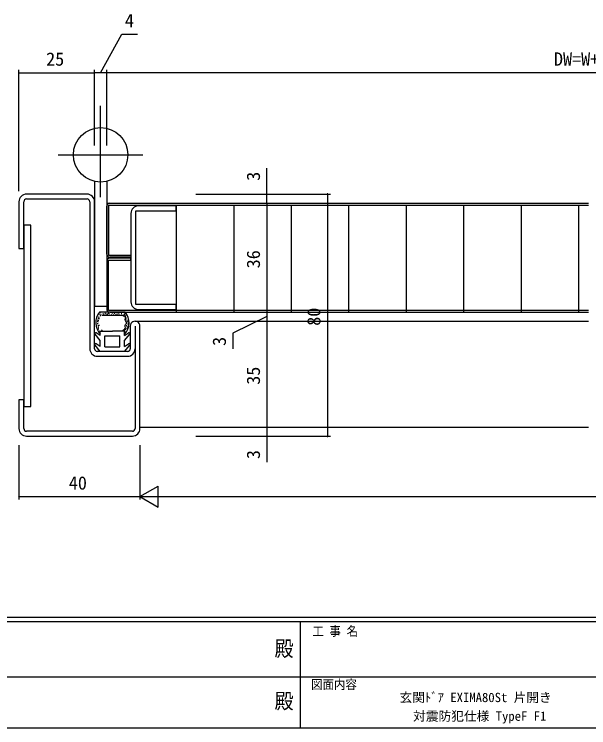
# Model space of a CAD drawing. Units: millimetres, scale not verified. Extents: x -1037 to 397, y -282 to 282.
# Drawn here: x -103.3 to 86.6, y -282.1 to -46.2 of the extents above; entities that cross this region are included whole.
import ezdxf
from ezdxf.enums import TextEntityAlignment as Align

# ---------------------------------------------------------------- set-up
doc = ezdxf.new("R2010")
doc.units = ezdxf.units.MM
doc.header["$LTSCALE"] = 2
for name, color, linetype in [('0-1_USER1', 3, 'Continuous'), ('0-2_YKK_11', 7, 'Continuous'), ('0-3_YKK_12', 2, 'Continuous'), ('0-4_YKK_13', 4, 'Continuous'), ('0-6_YKK_D', 6, 'Continuous'), ('0-7_YKK_ZWAK', 7, 'Continuous')]:
    doc.layers.add(name, color=color, linetype=linetype)
doc.styles.add('ＭＳ ゴシック', font='')
doc.styles.get('ＭＳ ゴシック').set_extended_font_data('MS Gothic')

msp = doc.modelspace()

# ---------------------------------------------------------------- linework, layer by layer
at = {"layer": '0-2_YKK_11'}
for p, q in [((-79.272, -105.7), (-99.272, -105.7)), ((-99.272, -107.3), (-79.272, -107.3)), ((-78.372, -108.2), (-78.372, -156.8)), ((-76.772, -156.8), (-76.772, -108.2)), ((-64.772, -112.1), (-64.772, -141.3)), ((-64.972, -149.3), (-64.972, -156.8)), ((-63.372, -149.3), (-63.372, -183.2)), ((-61.772, -183.2), (-61.772, -149.3)), ((-65.872, -157.7), (-75.872, -157.7)), ((-75.872, -159.3), (-65.872, -159.3)), ((-64.272, -184.1), (-99.272, -184.1)), ((-99.272, -185.7), (-64.272, -185.7))]:
    msp.add_line(p, q, dxfattribs=at)
for points in [[(-101.772, -108.2), (-101.772, -123.7), (-100.172, -123.7), (-100.172, -108.2)], [(-63.172, -142.2), (-63.172, -111.2), (-49.772, -111.2), (-49.772, -109.6), (-62.272, -109.6)], [(-62.272, -143.8), (-49.772, -143.8), (-49.772, -142.2), (-63.172, -142.2)], [(-100.172, -183.2), (-100.172, -173.7), (-101.772, -173.7), (-101.772, -183.2)]]:
    msp.add_lwpolyline(points, dxfattribs=at)
for centre, radius, start, end in [((-99.272, -108.2), 2.5, 89.99998, 180.00002), ((-79.272, -108.2), 2.5, 0, 90.00033), ((-99.272, -108.2), 0.9, 89.99998, 180.00002), ((-79.272, -108.2), 0.9, 0, 89.99998), ((-62.272, -112.1), 2.5, 90.00001, 179.99999), ((-62.272, -141.3), 2.5, 180.00001, 269.99999), ((-63.372, -149.3), 1.6, 0, 180.00054), ((-75.872, -156.8), 2.5, 180.00002, 270), ((-75.872, -156.8), 0.9, 180.00002, 270), ((-65.872, -156.8), 0.9, 270, 359.99901), ((-65.872, -156.8), 2.5, 270, 0), ((-99.272, -183.2), 2.5, 180.00002, 270), ((-99.272, -183.2), 0.9, 180.00002, 270), ((-64.272, -183.2), 0.9, 270, 0), ((-64.272, -183.2), 2.5, 270, 0)]:
    msp.add_arc(centre, radius, start, end, dxfattribs=at)
at = {"layer": '0-3_YKK_12'}
for p, q in [((-72.772, -108.7), (-71.772, -108.7)), ((-63.372, -147.7), (86.528, -147.7)), ((-61.772, -182.7), (86.528, -182.7))]:
    msp.add_line(p, q, dxfattribs=at)
at = {"layer": '0-4_YKK_13'}
for p, q in [((-74.772, -106.7), (-74.772, -76.563)), ((-88.772, -92.7), (-60.772, -92.7)), ((-76.772, -101.475), (-76.772, -142.7)), ((-72.772, -101.475), (-72.772, -142.7)), ((-72.772, -125.5), (-72.772, -109.7)), ((-72.172, -109.3), (86.528, -109.3)), ((-71.772, -108.7), (86.528, -108.7)), ((-49.772, -109.3), (-49.772, -144.7)), ((-30.772, -109.3), (-30.772, -144.7)), ((-11.772, -109.3), (-11.772, -144.7)), ((7.228, -109.3), (7.228, -144.7)), ((26.228, -109.3), (26.228, -144.7)), ((45.228, -109.3), (45.228, -144.7)), ((64.228, -109.3), (64.228, -144.7)), ((83.228, -109.3), (83.228, -144.7)), ((-72.772, -127.9), (-72.772, -143.7)), ((-76.772, -142.7), (-73.772, -142.7)), ((-75.772, -142.7), (-72.772, -142.7)), ((-75.439, -146.225), (-75.239, -146.225)), ((-66.629, -144.7), (-75.115, -144.7)), ((-75.105, -145.485), (-74.905, -145.485)), ((-74.914, -145.783), (-74.714, -145.783)), ((-74.854, -144.853), (-74.654, -144.853)), ((-74.759, -145.402), (-74.559, -145.402)), ((-74.391, -145.7), (-67.353, -145.7)), ((-74.079, -145.198), (-73.879, -145.198)), ((-73.793, -145.484), (-73.593, -145.484)), ((-73.346, -145.001), (-73.146, -145.001)), ((-73.078, -145.269), (-72.878, -145.269)), ((-72.631, -145.287), (-72.431, -145.287)), ((-72.274, -145.055), (-72.074, -145.055)), ((-72.172, -144.1), (86.528, -144.1)), ((-72.006, -145.198), (-71.806, -145.198)), ((-71.772, -144.7), (86.528, -144.7)), ((-71.344, -145.43), (-71.144, -145.43)), ((-71.005, -145.019), (-70.805, -145.019)), ((-70.558, -145.43), (-70.358, -145.43)), ((-70.272, -145.091), (-70.072, -145.091)), ((-69.879, -145.377), (-69.679, -145.377)), ((-69.45, -145.234), (-69.25, -145.234)), ((-68.86, -145.18), (-68.66, -145.18)), ((-68.788, -145.573), (-68.588, -145.573)), ((-67.948, -145.108), (-67.748, -145.108)), ((-67.268, -144.734), (-67.068, -144.734)), ((-67.144, -145.394), (-66.944, -145.394)), ((-67.077, -145.843), (-66.877, -145.843)), ((-66.958, -145.497), (-66.758, -145.497)), ((-66.838, -144.996), (-66.638, -144.996)), ((-66.671, -146.082), (-66.471, -146.082)), ((-66.54, -145.605), (-66.34, -145.605)), ((-75.964, -148.456), (-75.764, -148.456)), ((-75.952, -147.692), (-75.752, -147.692)), ((-75.821, -147.298), (-75.621, -147.298)), ((-75.785, -148.479), (-75.585, -148.479)), ((-75.749, -147.883), (-75.549, -147.883)), ((-75.654, -146.702), (-75.454, -146.702)), ((-75.546, -147.43), (-75.346, -147.43)), ((-75.415, -146.929), (-75.215, -146.929)), ((-75.379, -146.69), (-75.179, -146.69)), ((-66.48, -147), (-66.28, -147)), ((-66.266, -146.618), (-66.066, -146.618)), ((-66.063, -147.334), (-65.863, -147.334)), ((-66.039, -147.752), (-65.839, -147.752)), ((-65.908, -148.575), (-65.708, -148.575)), ((-65.741, -147.895), (-65.541, -147.895)), ((-65.705, -148.432), (-65.505, -148.432)), ((-76.155, -149.088), (-75.955, -149.088)), ((-75.623, -149.503), (-75.423, -149.503)), ((-75.618, -149.171), (-75.418, -149.171)), ((-75.576, -149.925), (-75.376, -149.925)), ((-75.517, -150.312), (-75.317, -150.312)), ((-75.391, -149.004), (-75.191, -149.004)), ((-75.189, -150.934), (-74.989, -150.934)), ((-66.943, -150.664), (-66.743, -150.664)), ((-66.65, -150.336), (-66.45, -150.336)), ((-66.313, -149.076), (-66.113, -149.076)), ((-66.169, -150.16), (-65.969, -150.16)), ((-66.11, -149.597), (-65.91, -149.597)), ((-65.753, -149.183), (-65.553, -149.183)), ((-74.872, -154.1), (-76.616, -152.021)), ((-74.872, -152.481), (-76.22, -151.579)), ((-74.872, -151), (-70.872, -151)), ((-74.872, -152.481), (-74.872, -151)), ((-73.372, -152.5), (-68.372, -152.5)), ((-73.372, -156.2), (-73.372, -152.5)), ((-66.872, -151), (-70.872, -151)), ((-66.872, -152.481), (-66.872, -151)), ((-66.872, -152.481), (-65.524, -151.579)), ((-66.872, -154.1), (-65.128, -152.021)), ((-66.591, -151.04), (-66.391, -151.04)), ((-74.872, -157.7), (-76.616, -155.621)), ((-74.872, -156.081), (-76.22, -155.179)), ((-74.872, -156.081), (-74.872, -154.1)), ((-66.872, -156.081), (-66.872, -154.1)), ((-66.872, -156.081), (-65.524, -155.179)), ((-66.872, -157.7), (-65.128, -155.621)), ((-66.872, -157.7), (-74.872, -157.7))]:
    msp.add_line(p, q, dxfattribs=at)
for points in [[(-72.172, -109.3), (-72.172, -125.9), (-64.772, -125.9)], [(-64.772, -125.9), (-64.772, -126.5), (-71.772, -126.5)], [(-64.772, -127.5), (-64.772, -126.9), (-71.772, -126.9)], [(-72.172, -144.1), (-72.172, -127.5), (-64.772, -127.5)], [(-67.297, -150.589), (-66.903, -150.398), (-66.612, -150.17), (-66.525, -149.872), (-66.611, -149.506), (-66.668, -149.121), (-66.517, -148.768), (-66.27, -148.45), (-66.178, -148.15), (-66.356, -147.849), (-66.596, -147.521), (-66.654, -147.146), (-66.549, -146.752), (-66.524, -146.416), (-66.76, -146.188), (-67.114, -145.987), (-67.353, -145.7)], [(-73.372, -156.2), (-68.372, -156.2), (-68.372, -152.5)]]:
    msp.add_lwpolyline(points, dxfattribs=at)
msp.add_lwpolyline([(-100.172, -115.95), (-100.172, -175.95), (-97.872, -175.95), (-97.872, -115.95)], close=True, dxfattribs=at)
msp.add_circle((-74.772, -92.7), 9, dxfattribs=at)
for centre, radius, start, end in [((-71.772, -109.7), 1, 90, 180), ((-71.772, -125.5), 1, 180, 270), ((-71.772, -127.9), 1, 90, 180), ((-71.772, -143.7), 1, 180, 270), ((-70.872, -148.2), 5.5, 140.48036, 223.34175), ((-70.872, -148.2), 5.5, 316.65824, 39.51963), ((-70.872, -148.2), 4.3, 213.7499, 220.62928), ((-70.872, -148.2), 4.3, 319.37051, 326.2499), ((-76.386, -151.829), 0.3, 56.21114, 220.00244), ((-65.358, -151.829), 0.3, 319.99756, 123.78886), ((-76.386, -155.429), 0.3, 56.21114, 220.00244), ((-65.358, -155.429), 0.3, 319.99756, 123.78886)]:
    msp.add_arc(centre, radius, start, end, dxfattribs=at)
at = {"layer": '0-6_YKK_D'}
for p, q in [((-101.772, -104.7), (-101.772, -64.556)), ((-101.772, -65.556), (-76.772, -65.556)), ((-76.772, -82.925), (-76.772, -64.556)), ((-76.772, -89.625), (-76.772, -64.556)), ((-72.772, -65.556), (-76.772, -65.556)), ((-72.772, -80.925), (-72.772, -64.556)), ((-72.772, -89.625), (-72.772, -64.556)), ((249.228, -65.556), (-72.772, -65.556)), ((-43.273, -105.7), (-18.772, -105.7)), ((-38.627, -105.7), (1.228, -105.7)), ((0.228, -105.7), (0.228, -185.7)), ((-43.273, -108.7), (-18.772, -108.7)), ((-43.273, -108.7), (-18.772, -108.7)), ((-19.772, -108.7), (-19.772, -144.7)), ((-43.273, -144.7), (-18.772, -144.7)), ((-43.273, -144.7), (-18.772, -144.7)), ((-19.772, -144.7), (-19.772, -147.7)), ((-43.273, -147.7), (-18.772, -147.7)), ((-43.273, -147.7), (-18.772, -147.7)), ((-19.772, -147.7), (-19.772, -182.7)), ((-43.273, -182.7), (-18.772, -182.7)), ((-43.273, -182.7), (-18.772, -182.7)), ((-43.273, -185.7), (-18.772, -185.7)), ((-38.627, -185.7), (1.228, -185.7)), ((-101.772, -188.7), (-101.772, -206.7)), ((-61.772, -188.7), (-61.772, -206.7)), ((-61.772, -188.7), (-61.772, -206.7)), ((-61.772, -205.7), (-55.71, -202.2)), ((-55.71, -209.2), (-55.71, -202.2)), ((-101.772, -205.7), (-61.772, -205.7)), ((-61.772, -205.7), (-55.71, -209.2)), ((-61.772, -205.7), (-49.648, -205.7)), ((-54.772, -205.7), (231.228, -205.7))]:
    msp.add_line(p, q, dxfattribs=at)
for points in [[(-74.772, -65.556), (-67.752, -52.831), (-62.552, -52.831)], [(-19.772, -108.7), (-19.772, -105.7), (-19.772, -97.1)], [(-19.772, -146.2), (-31.036, -151.677), (-31.036, -156.877)], [(-19.772, -182.7), (-19.772, -185.7), (-19.772, -194.3)]]:
    msp.add_lwpolyline(points, dxfattribs=at)
for centre, start, end in [((-101.772, -65.556), 0, 180), ((-101.772, -65.556), 180, 0), ((-76.772, -65.556), 0, 180), ((-76.772, -65.556), 0, 180), ((-76.772, -65.556), 180, 0), ((-76.772, -65.556), 180, 0), ((-72.772, -65.556), 0, 180), ((-72.772, -65.556), 0, 180), ((-72.772, -65.556), 180, 0), ((-72.772, -65.556), 180, 0), ((-19.772, -105.7), 90, 270), ((-19.772, -105.7), 270, 90), ((0.228, -105.7), 90, 270), ((0.228, -105.7), 270, 90), ((-19.772, -108.7), 90, 270), ((-19.772, -108.7), 90, 270), ((-19.772, -108.7), 270, 90), ((-19.772, -108.7), 270, 90), ((-19.772, -144.7), 90, 270), ((-19.772, -144.7), 90, 270), ((-19.772, -144.7), 270, 90), ((-19.772, -144.7), 270, 90), ((-19.772, -147.7), 90, 270), ((-19.772, -147.7), 90, 270), ((-19.772, -147.7), 270, 90), ((-19.772, -147.7), 270, 90), ((-19.772, -182.7), 90, 270), ((-19.772, -182.7), 90, 270), ((-19.772, -182.7), 270, 90), ((-19.772, -182.7), 270, 90), ((-19.772, -185.7), 90, 270), ((-19.772, -185.7), 270, 90), ((0.228, -185.7), 90, 270), ((0.228, -185.7), 270, 90), ((-101.772, -205.7), 0, 180), ((-101.772, -205.7), 180, 0)]:
    msp.add_arc(centre, 0.106, start, end, dxfattribs=at)
at = {"layer": '0-7_YKK_ZWAK'}
for p, q in [((376.2, -245.7), (-393.8, -245.7)), ((338.4, -247.1), (-393.8, -247.1)), ((-8.8, -247.1), (-8.8, -282.1)), ((-136.2, -265.299), (-7.4, -265.299)), ((-7.4, -265.299), (121.4, -265.299)), ((-393.8, -282.1), (338.4, -282.1))]:
    msp.add_line(p, q, dxfattribs=at)

# ---------------------------------------------------------------- texts
at = {"layer": '0-1_USER1', "style": 'ＭＳ ゴシック'}
for s, p in [('玄関ﾄﾞｱ EXIMA80St 片開き', (24.037, -274.549)), ('対震防犯仕様 TypeF F1', (28.537, -280.725))]:
    msp.add_text(s, height=3.079, dxfattribs=at).set_placement(p, align=Align.BOTTOM_LEFT)
at = {"layer": '0-6_YKK_D', "style": 'ＭＳ ゴシック'}
for s, p in [('4', (-66.752, -51.831)), ('25', (-92.792, -64.556)), ('DW=W+22', (75.108, -64.556)), ('40', (-85.292, -204.7))]:
    msp.add_text(s, height=4.399, dxfattribs=at).set_placement(p, align=Align.BOTTOM_LEFT)
for s, p in [('3', (-20.772, -101.3)), ('36', (-20.772, -130.22)), ('80', (-0.772, -149.22)), ('3', (-32.036, -155.877)), ('35', (-20.772, -168.72)), ('3', (-20.772, -193.3))]:
    msp.add_text(s, height=4.399, rotation=90, dxfattribs=at).set_placement(p, align=Align.BOTTOM_LEFT)
at = {"layer": '0-7_YKK_ZWAK', "style": 'ＭＳ ゴシック', "width": 0.9}
for s, height, p in [('工 事 名', 3.079, (-4.788, -252.633)), ('殿', 5.132, (-17.282, -260.056)), ('図面内容', 3.079, (-5.183, -270.248)), ('殿', 5.132, (-17.282, -277.378))]:
    msp.add_text(s, height=height, dxfattribs=at).set_placement(p, align=Align.BOTTOM_LEFT)

doc.saveas('drawing.dxf')
